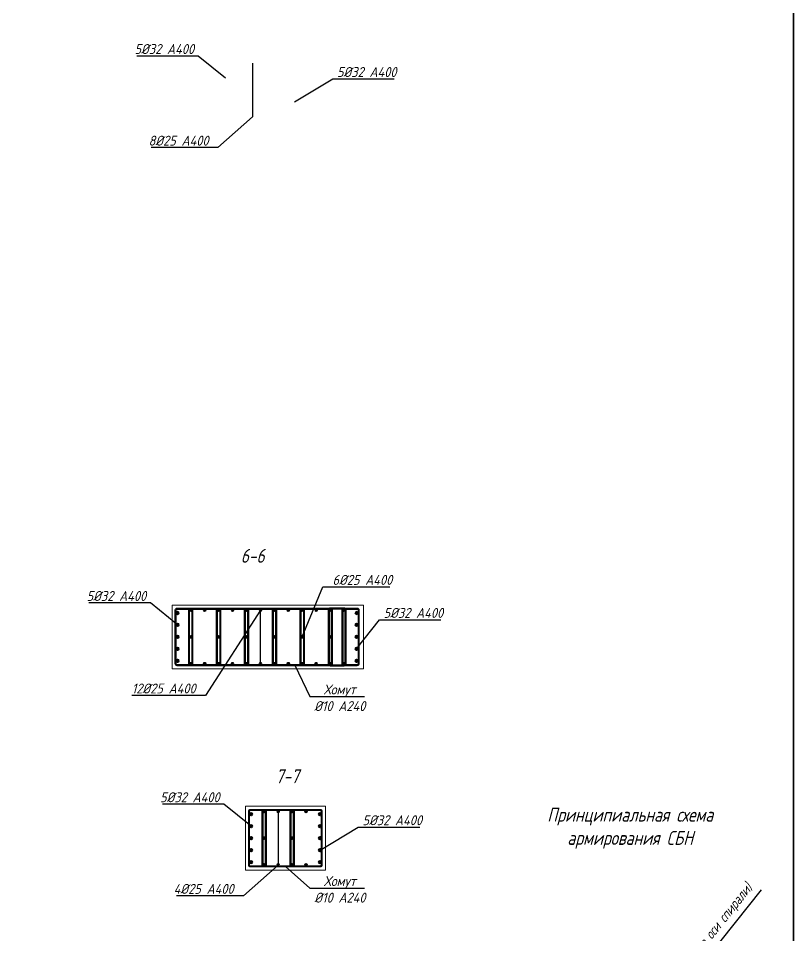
# Model space of a CAD drawing. Header units: millimetres. Extents: x 265754 to 14267433, y -6145605 to 2433772.
# Drawn here: x 7343175 to 7352902, y 782528 to 794032 of the extents above; entities that cross this region are included whole.
import ezdxf
from ezdxf import colors
from ezdxf.entities.mleader import LeaderData, LeaderLine
from ezdxf.math import Vec2, Vec3

# ---------------------------------------------------------------- set-up
doc = ezdxf.new("R2010")
doc.units = ezdxf.units.MM
for name, color, linetype, lineweight in [('1-Бетон', 106, 'Continuous', 35), ('ИС_АРМ_конструктивная', 4, 'Continuous', 30), ('ИС_ОПОР_Med_раб.арматура', 6, 'Continuous', 35), ('ИС_Разм', 3, 'Continuous', 18), ('ИС_ТаБл', 5, 'Continuous', 35), ('ИС_Тонкая', 3, 'Continuous', 18), ('Хомуты', 4, 'Continuous', 18)]:
    doc.layers.add(name, color=color, linetype=linetype, lineweight=lineweight)
doc.styles.add('0', font='isocpeur.ttf', dxfattribs={"width": 0.8, "oblique": 15})
doc.styles.add('ROMANS', font='isocpeur.ttf', dxfattribs={"width": 0.9, "oblique": 15})
doc.styles.add('М150', font='isocpeur.ttf', dxfattribs={"width": 0.8, "oblique": 15, "height": 375})
doc.dimstyles.new('50', dxfattribs={"dimscale": 50, "dimtxt": 2.5, "dimasz": 2, "dimexe": 1, "dimexo": 1.5, "dimgap": 1, "dimtad": 3, "dimdec": 0, "dimdsep": 46, "dimtxsty": '0', "dimblk1": 'OBLIQUE', "dimblk2": 'OBLIQUE', "dimsah": 1, "dimcen": 0.1, "dimdle": 1, "dimclrd": 256, "dimclre": 256, "dimclrt": 4, "dimadec": 0, "dimazin": 0, "dimtfac": 0.75, "dimtdec": 0, "dimtmove": 1, "dimatfit": 3, "dimldrblk": 'OBLIQUE', "dimfxl": 1, "dimtolj": 1, "dimtzin": 0, "dimarcsym": 0})

# ---------------------------------------------------------------- blocks, each defined once
blk = doc.blocks.new('_OBLIQUE')
at = {"color": 0, "linetype": 'ByBlock', "lineweight": -2}
blk.add_line((0.5, 0.5), (-0.5, -0.5), dxfattribs=at)
blk = doc.blocks.new('*D2306')
at = {"layer": 'Defpoints', "color": 0, "transparency": 16777216}
for p in [(7351401, 781729), (7350774, 780940)]:
    blk.add_point(p, dxfattribs=at)
at = {"layer": 'ИС_Разм', "lineweight": -2, "transparency": 16777216}
for p in [(7352494, 783104), (7350774, 780940)]:
    blk.add_line(p, (7351401, 781729), dxfattribs=at)
at = {"layer": 'ИС_Разм', "lineweight": -2, "transparency": 16777216, "xscale": 100, "yscale": 100, "zscale": 100}
for p, rotation in [((7351401, 781729), 231.5219576382582), ((7350774, 780940), 51.52195763825816)]:
    blk.add_blockref('_OBLIQUE', p, dxfattribs=dict(at, rotation=rotation))
at = {"layer": 'ИС_Разм', "color": 4, "transparency": 16777216, "insert": (7351902, 782580), "char_height": 125, "attachment_point": 5, "rotation": 51.522, "style": '0'}
blk.add_mtext('\\A1;∅1008(по оси спирали)', dxfattribs=at)
blk = doc.blocks.new('*U2319')
at = {"layer": 'ИС_ОПОР_Med_раб.арматура'}
h = blk.add_hatch(color=256, dxfattribs=at)
h.dxf.hatch_style = 1
edge = h.paths.add_edge_path()
edge.add_arc((0, 0), 12.5, 0, 360)
for radius in [13.5, 12.5]:
    blk.add_circle((0, 0), radius, dxfattribs=at)
blk = doc.blocks.new('*U2320')
at = {"layer": 'ИС_АРМ_конструктивная', "color": 0, "linetype": 'ByBlock', "lineweight": -2, "transparency": 16777216}
for p in [(0, 0), (175, 0), (350, 0), (525, 0), (700, 0), (875, 0), (1050, 0), (1225, 0), (1400, 0), (1575, 0), (1750, 0), (1925, 0)]:
    blk.add_blockref('*U2319', p, dxfattribs=at)
blk = doc.blocks.new('*U2317')
at = {"layer": 'ИС_ОПОР_Med_раб.арматура'}
h = blk.add_hatch(color=256, dxfattribs=at)
h.dxf.hatch_style = 1
edge = h.paths.add_edge_path()
edge.add_arc((0, 0), 12.5, 0, 360)
for radius in [13.5, 12.5]:
    blk.add_circle((0, 0), radius, dxfattribs=at)
blk = doc.blocks.new('*U2318')
at = {"layer": 'ИС_АРМ_конструктивная', "color": 0, "linetype": 'ByBlock', "lineweight": -2, "transparency": 16777216}
for p in [(0, 0), (175, 0), (350, 0), (525, 0), (700, 0), (875, 0), (1050, 0), (1225, 0), (1400, 0), (1575, 0), (1750, 0), (1925, 0)]:
    blk.add_blockref('*U2317', p, dxfattribs=at)
blk = doc.blocks.new('*U2321')
at = {"layer": 'ИС_ОПОР_Med_раб.арматура'}
h = blk.add_hatch(color=256, dxfattribs=at)
h.dxf.hatch_style = 1
edge = h.paths.add_edge_path()
edge.add_arc((0, 0), 16, 0, 360)
for radius in [17.2, 16]:
    blk.add_circle((0, 0), radius, dxfattribs=at)
blk = doc.blocks.new('*U2322')
at = {"layer": 'ИС_АРМ_конструктивная', "color": 0, "linetype": 'ByBlock', "lineweight": -2, "transparency": 16777216}
for p in [(0, 600), (0, 450), (0, 300), (0, 150), (0, 0)]:
    blk.add_blockref('*U2321', p, dxfattribs=at)
blk = doc.blocks.new('*U2323')
at = {"layer": 'ИС_ОПОР_Med_раб.арматура'}
h = blk.add_hatch(color=256, dxfattribs=at)
h.dxf.hatch_style = 1
edge = h.paths.add_edge_path()
edge.add_arc((0, 0), 16, 0, 360)
for radius in [17.2, 16]:
    blk.add_circle((0, 0), radius, dxfattribs=at)
blk = doc.blocks.new('*U2324')
at = {"layer": 'ИС_АРМ_конструктивная', "color": 0, "linetype": 'ByBlock', "lineweight": -2, "transparency": 16777216}
for p in [(0, 600), (0, 450), (0, 300), (0, 150), (0, 0)]:
    blk.add_blockref('*U2323', p, dxfattribs=at)
blk = doc.blocks.new('*U2325')
at = {"layer": 'ИС_ОПОР_Med_раб.арматура'}
h = blk.add_hatch(color=256, dxfattribs=at)
h.dxf.hatch_style = 1
edge = h.paths.add_edge_path()
edge.add_arc((0, 0), 12.5, 0, 360)
for radius in [13.5, 12.5]:
    blk.add_circle((0, 0), radius, dxfattribs=at)
blk = doc.blocks.new('*U2326')
at = {"layer": 'ИС_АРМ_конструктивная', "color": 0, "linetype": 'ByBlock', "lineweight": -2, "transparency": 16777216}
for p in [(0, 0), (350, 0), (700, 0), (1050, 0), (1400, 0), (1750, 0)]:
    blk.add_blockref('*U2325', p, dxfattribs=at)
blk = doc.blocks.new('*U2329')
at = {"layer": 'ИС_ОПОР_Med_раб.арматура'}
h = blk.add_hatch(color=256, dxfattribs=at)
h.dxf.hatch_style = 1
edge = h.paths.add_edge_path()
edge.add_arc((0, 0), 12.5, 0, 360)
for radius in [13.5, 12.5]:
    blk.add_circle((0, 0), radius, dxfattribs=at)
blk = doc.blocks.new('*U2330')
at = {"layer": 'ИС_АРМ_конструктивная', "color": 0, "linetype": 'ByBlock', "lineweight": -2, "transparency": 16777216}
for p in [(0, 0), (175, 0), (350, 0), (525, 0)]:
    blk.add_blockref('*U2329', p, dxfattribs=at)
blk = doc.blocks.new('*U2327')
at = {"layer": 'ИС_ОПОР_Med_раб.арматура'}
h = blk.add_hatch(color=256, dxfattribs=at)
h.dxf.hatch_style = 1
edge = h.paths.add_edge_path()
edge.add_arc((0, 0), 12.5, 0, 360)
for radius in [13.5, 12.5]:
    blk.add_circle((0, 0), radius, dxfattribs=at)
blk = doc.blocks.new('*U2328')
at = {"layer": 'ИС_АРМ_конструктивная', "color": 0, "linetype": 'ByBlock', "lineweight": -2, "transparency": 16777216}
for p in [(0, 0), (175, 0), (350, 0), (525, 0)]:
    blk.add_blockref('*U2327', p, dxfattribs=at)
blk = doc.blocks.new('*U2331')
at = {"layer": 'ИС_ОПОР_Med_раб.арматура'}
h = blk.add_hatch(color=256, dxfattribs=at)
h.dxf.hatch_style = 1
edge = h.paths.add_edge_path()
edge.add_arc((0, 0), 16, 0, 360)
for radius in [17.2, 16]:
    blk.add_circle((0, 0), radius, dxfattribs=at)
blk = doc.blocks.new('*U2332')
at = {"layer": 'ИС_АРМ_конструктивная', "color": 0, "linetype": 'ByBlock', "lineweight": -2, "transparency": 16777216}
for p in [(0, 600), (0, 450), (0, 300), (0, 150), (0, 0)]:
    blk.add_blockref('*U2331', p, dxfattribs=at)
blk = doc.blocks.new('*U2333')
at = {"layer": 'ИС_ОПОР_Med_раб.арматура'}
h = blk.add_hatch(color=256, dxfattribs=at)
h.dxf.hatch_style = 1
edge = h.paths.add_edge_path()
edge.add_arc((0, 0), 16, 0, 360)
for radius in [17.2, 16]:
    blk.add_circle((0, 0), radius, dxfattribs=at)
blk = doc.blocks.new('*U2334')
at = {"layer": 'ИС_АРМ_конструктивная', "color": 0, "linetype": 'ByBlock', "lineweight": -2, "transparency": 16777216}
for p in [(0, 600), (0, 450), (0, 300), (0, 150), (0, 0)]:
    blk.add_blockref('*U2333', p, dxfattribs=at)
blk = doc.blocks.new('*U2335')
at = {"layer": 'ИС_ОПОР_Med_раб.арматура'}
h = blk.add_hatch(color=256, dxfattribs=at)
h.dxf.hatch_style = 1
edge = h.paths.add_edge_path()
edge.add_arc((0, 0), 12.5, 0, 360)
for radius in [13.5, 12.5]:
    blk.add_circle((0, 0), radius, dxfattribs=at)
blk = doc.blocks.new('*U2336')
at = {"layer": 'ИС_АРМ_конструктивная', "color": 0, "linetype": 'ByBlock', "lineweight": -2, "transparency": 16777216}
for p in [(0, 0), (350, 0)]:
    blk.add_blockref('*U2335', p, dxfattribs=at)
blk = doc.blocks.new('_None')
blk = doc.blocks.new('*U2352')
at = {"layer": 'Defpoints'}
blk.add_lwpolyline([(200, -337, -0.414214), (175, -361), (-175, -361, -0.414219), (-200, -337), (-200, 337, -0.414214), (-175, 361), (175, 361, -0.414214), (200, 337)], format="xyb", close=True, dxfattribs=at)
blk.add_lwpolyline([(189, -337, -0.414214), (175, -350), (-175, -350, -0.414219), (-188, -337), (-188, 337, -0.414214), (-175, 350), (175, 350, -0.414214), (189, 337), (189, -337)], format="xyb", dxfattribs=at)
at = {"layer": 'ИС_АРМ_конструктивная'}
blk.add_lwpolyline([(194, -337, -0.414214), (175, -356), (-175, -356, -0.414219), (-194, -337), (-194, 337, -0.414214), (-175, 356), (175, 356, -0.414214), (194, 337)], format="xyb", close=True, dxfattribs=at)
blk = doc.blocks.new('*U2353')
at = {"layer": 'ИС_АРМ_конструктивная', "color": 0, "linetype": 'ByBlock', "lineweight": -2, "transparency": 16777216}
for p in [(0, 0), (350, 0), (700, 0), (1050, 0), (1400, 0)]:
    blk.add_blockref('*U2352', p, dxfattribs=at)
blk = doc.blocks.new('*U2354')
at = {"layer": 'Defpoints'}
blk.add_lwpolyline([(200, -337, -0.414214), (175, -361), (-175, -361, -0.414219), (-200, -337), (-200, 337, -0.414214), (-175, 361), (175, 361, -0.414214), (200, 337)], format="xyb", close=True, dxfattribs=at)
blk.add_lwpolyline([(189, -337, -0.414214), (175, -350), (-175, -350, -0.414219), (-188, -337), (-188, 337, -0.414214), (-175, 350), (175, 350, -0.414214), (189, 337), (189, -337)], format="xyb", dxfattribs=at)
at = {"layer": 'ИС_АРМ_конструктивная'}
blk.add_lwpolyline([(194, -337, -0.414214), (175, -356), (-175, -356, -0.414219), (-194, -337), (-194, 337, -0.414214), (-175, 356), (175, 356, -0.414214), (194, 337)], format="xyb", close=True, dxfattribs=at)
blk = doc.blocks.new('*U2355')
at = {"layer": 'ИС_АРМ_конструктивная', "color": 0, "linetype": 'ByBlock', "lineweight": -2, "transparency": 16777216}
for p in [(0, 0), (350, 0)]:
    blk.add_blockref('*U2354', p, dxfattribs=at)

msp = doc.modelspace()

# ---------------------------------------------------------------- linework, layer by layer
at = {"layer": '1-Бетон'}
msp.add_lwpolyline([(7266394.4017, 859892.3616), (7352902.1087, 859892.3616), (7352902.1087, 771391.9934), (7266394.4017, 771391.9934)], close=True, dxfattribs=at)
at = {"layer": 'Defpoints'}
for points in [[(7345362.2314, 785937.811, -0.4142135623), (7345337.4314, 785913.011), (7345168.9314, 785913.011, -0.4142135623), (7345144.1314, 785937.811), (7345144.1314, 786610.811, -0.4142135623), (7345168.9314, 786635.611), (7345337.4314, 786635.611, -0.4142135623), (7345362.2314, 786610.811)], [(7347062.6314, 785937.811, 0.4142135623), (7347087.4314, 785913.011), (7347262.4314, 785913.011, 0.4142135623), (7347287.2314, 785937.811), (7347287.2314, 786610.811, 0.4142135623), (7347262.4314, 786635.611), (7347087.4314, 786635.611, 0.4142135623), (7347062.6314, 786610.811)], [(7347237.6314, 786610.811, -0.4142135623), (7347262.4314, 786635.611), (7347423.3181, 786635.611, -0.4142135623), (7347448.1181, 786610.811), (7347448.1181, 785937.811, -0.4142135624), (7347423.3181, 785913.011), (7347262.4314, 785913.011, -0.4142135623), (7347237.6314, 785937.811)], [(7346283.8514, 783413.6711, -0.4142135623), (7346259.0514, 783388.8711), (7346090.5514, 783388.8711, -0.4142135623), (7346065.7514, 783413.6711), (7346065.7514, 784086.6711, -0.4142135623), (7346090.5514, 784111.4711), (7346259.0514, 784111.4711, -0.4142135623), (7346283.8514, 784086.6711)]]:
    msp.add_lwpolyline(points, format="xyb", close=True, dxfattribs=at)
for points in [[(7345350.9314, 785937.811, -0.4142135623), (7345337.4314, 785924.311), (7345168.9314, 785924.311, -0.4142135623), (7345155.4314, 785937.811), (7345155.4314, 786610.811, -0.4142135623), (7345168.9314, 786624.311), (7345337.4314, 786624.311, -0.4142135623), (7345350.9314, 786610.811), (7345350.9314, 785937.811)], [(7347073.9314, 785937.811, 0.4142135623), (7347087.4314, 785924.311), (7347262.4314, 785924.311, 0.4142135623), (7347275.9314, 785937.811), (7347275.9314, 786610.811, 0.4142135623), (7347262.4314, 786624.311), (7347087.4314, 786624.311, 0.4142135623), (7347073.9314, 786610.811), (7347073.9314, 785937.811)], [(7347248.9314, 786610.811, -0.4142135623), (7347262.4314, 786624.311), (7347423.3181, 786624.311, -0.4142135623), (7347436.8181, 786610.811), (7347436.8181, 785937.811, -0.4142135624), (7347423.3181, 785924.311), (7347262.4314, 785924.311, -0.4142135623), (7347248.9314, 785937.811), (7347248.9314, 786610.811)], [(7346272.5514, 783413.6711, -0.4142135623), (7346259.0514, 783400.1711), (7346090.5514, 783400.1711, -0.4142135623), (7346077.0514, 783413.6711), (7346077.0514, 784086.6711, -0.4142135623), (7346090.5514, 784100.1711), (7346259.0514, 784100.1711, -0.4142135623), (7346272.5514, 784086.6711), (7346272.5514, 783413.6711)]]:
    msp.add_lwpolyline(points, format="xyb", dxfattribs=at)
at = {"layer": 'ИС_АРМ_конструктивная'}
for points in [[(7345356.5814, 785937.811, -0.4142135623), (7345337.4314, 785918.661), (7345168.9314, 785918.661, -0.4142135623), (7345149.7814, 785937.811), (7345149.7814, 786610.811, -0.4142135623), (7345168.9314, 786629.961), (7345337.4314, 786629.961, -0.4142135623), (7345356.5814, 786610.811)], [(7347068.2814, 785937.811, 0.4142135623), (7347087.4314, 785918.661), (7347262.4314, 785918.661, 0.4142135623), (7347281.5814, 785937.811), (7347281.5814, 786610.811, 0.4142135623), (7347262.4314, 786629.961), (7347087.4314, 786629.961, 0.4142135623), (7347068.2814, 786610.811)], [(7347243.2814, 786610.811, -0.4142135623), (7347262.4314, 786629.961), (7347423.3181, 786629.961, -0.4142135623), (7347442.4681, 786610.811), (7347442.4681, 785937.811, -0.4142135624), (7347423.3181, 785918.661), (7347262.4314, 785918.661, -0.4142135623), (7347243.2814, 785937.811)], [(7346278.2014, 783413.6711, -0.4142135623), (7346259.0514, 783394.5211), (7346090.5514, 783394.5211, -0.4142135623), (7346071.4014, 783413.6711), (7346071.4014, 784086.6711, -0.4142135623), (7346090.5514, 784105.8211), (7346259.0514, 784105.8211, -0.4142135623), (7346278.2014, 784086.6711)]]:
    msp.add_lwpolyline(points, format="xyb", close=True, dxfattribs=at)
at = {"layer": 'ИС_Тонкая'}
for points in [[(7345105.4314, 786674.311), (7347505.4314, 786674.311), (7347505.4314, 785874.311), (7345105.4314, 785874.311)], [(7346027.0514, 784150.1711), (7347027.1881, 784150.1711), (7347027.1881, 783350.1711), (7346027.0514, 783350.1711)]]:
    msp.add_lwpolyline(points, close=True, dxfattribs=at)

# ---------------------------------------------------------------- block references
at = {"layer": 'ИС_АРМ_конструктивная'}
for name, p in [('*U2322', (7345172.6814, 785974.311)), ('*U2353', (7345512.4314, 786274.311)), ('*U2320', (7345337.4314, 785937.811)), ('*U2332', (7346094.3014, 783450.1711)), ('*U2355', (7346434.0514, 783750.1711)), ('*U2330', (7346259.0514, 783413.6711))]:
    msp.add_blockref(name, p, dxfattribs=at)
at = {"layer": 'ИС_АРМ_конструктивная', "xscale": -1, "rotation": 180}
for name, p in [('*U2318', (7345337.4314, 786610.811)), ('*U2326', (7345337.4314, 786274.311)), ('*U2328', (7346259.0514, 784086.6711)), ('*U2336', (7346259.0514, 783750.1711))]:
    msp.add_blockref(name, p, dxfattribs=at)
at = {"layer": 'ИС_АРМ_конструктивная', "xscale": -1}
for name, p in [('*U2324', (7347419.5681, 785974.311)), ('*U2334', (7346959.9381, 783450.1711))]:
    msp.add_blockref(name, p, dxfattribs=at)

# ---------------------------------------------------------------- texts
at = {"layer": 'ИС_ТаБл', "color": 1, "attachment_point": 5, "style": 'М150'}
for s, insert, char_height, width in [('\\P\\pxsm1;{\\H1.16667x;6-6}', (7346114.2382, 787416.5357), 150, 1619.900863), ('\\P\\pxsm1;{\\H1.16667x;7-7}', (7346548.2541, 784651.195), 150, 1619.900863), ('{\\H0.7x;\\P\\pxsm1;\\H0.25x;Принципиальная схема армирования СБН}', (7350851.3027, 784459.1016), 1000, 2859.691309)]:
    msp.add_mtext(s, dxfattribs=dict(at, insert=insert, char_height=char_height, width=width))

# ---------------------------------------------------------------- dimensions: what is measured, and where the dimension line sits
at = {"layer": 'ИС_Разм'}
dim = msp.add_diameter_dim_2p(p1=(7350773.86, 780939.7662), p2=(7351401.0523, 781728.8756), text='<>(по оси спирали)', dimstyle='50', dxfattribs=at)
dim.commit()
dim.dimension.update_dxf_attribs({"geometry": '*D2306', "text_midpoint": (7351902.2889, 782580.4971)})

# ---------------------------------------------------------------- leaders
at = {"layer": 'Хомуты', "color": 3}
ml = msp.add_multileader_mtext('Standard', dxfattribs=at)
ml.set_content('\\A1;5%%C32 А400', color=4, style='ROMANS')
ml.set_leader_properties(color=256)
ml.set_arrow_properties(name='NONE')
ml.build(insert=Vec2(0, 0))
ml.multileader.update_dxf_attribs({"text_left_attachment_type": 6, "text_right_attachment_type": 6, "arrow_head_size": 600})
ctx = ml.context
ctx.base_point, ctx.char_height, ctx.arrow_head_size, ctx.plane_origin = Vec3(7344588.5278, 793559.5271), 125, 600, Vec3(7344110.6619, 793469.8219)
ctx.left_attachment, ctx.right_attachment, ctx.text_align_type = 6, 6, 1
notes = []
notes.append((ctx, [(1, (1, 1, 0), (7345432.2588, 793559.5271), (-1, 0), 8, [(0, [(7345773.7164, 793283.6905)], 0, [])])]))
ctx.mtext.insert, ctx.mtext.alignment, ctx.mtext.flow_direction = Vec3(7345006.3933, 793709.5271), 2, 5
ml = msp.add_multileader_mtext('Standard', dxfattribs=at)
ml.set_content('\\A1;8%%C25 А400', color=4, style='ROMANS')
ml.set_leader_properties(color=256)
ml.set_arrow_properties(name='NONE')
ml.build(insert=Vec2(0, 0))
ml.multileader.update_dxf_attribs({"text_left_attachment_type": 6, "text_right_attachment_type": 6, "arrow_head_size": 600})
ctx = ml.context
ctx.base_point, ctx.char_height, ctx.arrow_head_size, ctx.plane_origin = Vec3(7344767.2901, 792410.452), 125, 600, Vec3(7346216.6017, 793743.1574)
ctx.left_attachment, ctx.right_attachment, ctx.text_align_type = 6, 6, 1
notes.append((ctx, [(1, (1, 1, 0), (7345679.6577, 792410.452), (-1, 0), 76.6366, [(0, [(7346113.4664, 793470.1905), (7346113.4664, 792797.1905)], 0, [])])]))
ctx.mtext.insert, ctx.mtext.alignment, ctx.mtext.flow_direction = Vec3(7345185.1556, 792560.452), 2, 5
ml = msp.add_multileader_mtext('Standard', dxfattribs=at)
ml.set_content('\\A1;5%%C32 А400', color=4, style='ROMANS')
ml.set_leader_properties(color=256)
ml.set_arrow_properties(name='NONE')
ml.build(insert=Vec2(0, 0))
ml.multileader.update_dxf_attribs({"text_left_attachment_type": 6, "text_right_attachment_type": 6, "arrow_head_size": 600})
ctx = ml.context
ctx.base_point, ctx.char_height, ctx.arrow_head_size, ctx.plane_origin = Vec3(7347127.9172, 793271.3566), 125, 600, Vec3(7346650.0512, 793181.6514)
ctx.left_attachment, ctx.right_attachment, ctx.text_align_type = 6, 6, 1
notes.append((ctx, [(0, (1, 1, 0), (7347119.9172, 793271.3566), (1, 0), 8, [(0, [(7346639.2164, 792983.6905)], 0, [])])]))
ctx.mtext.insert, ctx.mtext.alignment, ctx.mtext.flow_direction = Vec3(7347545.7826, 793421.3566), 2, 5
ml = msp.add_multileader_mtext('Standard', dxfattribs=at)
ml.set_content('\\A1;6%%C25 А400', color=4, style='ROMANS')
ml.set_leader_properties(color=256)
ml.set_arrow_properties(name='NONE')
ml.build(insert=Vec2(0, 0))
ml.multileader.update_dxf_attribs({"text_left_attachment_type": 6, "text_right_attachment_type": 6, "arrow_head_size": 600})
ctx = ml.context
ctx.base_point, ctx.char_height, ctx.arrow_head_size, ctx.plane_origin = Vec3(7347073.4189, 786902.0152), 125, 600, Vec3(7346985.1229, 786791.4645)
ctx.left_attachment, ctx.right_attachment, ctx.text_align_type = 6, 6, 1
notes.append((ctx, [(0, (1, 1, 0), (7346996.7823, 786902.0152), (1, 0), 76.6366, [(1, [(7346737.4314, 786274.311)], 0, [])])]))
ctx.mtext.insert, ctx.mtext.alignment, ctx.mtext.flow_direction = Vec3(7347491.2844, 787052.0152), 2, 5
ml = msp.add_multileader_mtext('Standard', dxfattribs=at)
ml.set_content('\\A1;5%%C32 А400', color=4, style='ROMANS')
ml.set_leader_properties(color=256)
ml.set_arrow_properties(name='NONE')
ml.build(insert=Vec2(0, 0))
ml.multileader.update_dxf_attribs({"text_left_attachment_type": 6, "text_right_attachment_type": 6, "arrow_head_size": 600})
ctx = ml.context
ctx.base_point, ctx.char_height, ctx.arrow_head_size, ctx.plane_origin = Vec3(7343987.4928, 786700.1476), 125, 600, Vec3(7343509.6269, 786610.4424)
ctx.left_attachment, ctx.right_attachment, ctx.text_align_type = 6, 6, 1
notes.append((ctx, [(1, (1, 1, 0), (7344831.2238, 786700.1476), (-1, 0), 8, [(0, [(7345172.6814, 786424.311)], 0, [])])]))
ctx.mtext.insert, ctx.mtext.alignment, ctx.mtext.flow_direction = Vec3(7344405.3583, 786850.1476), 2, 5
ml = msp.add_multileader_mtext('Standard', dxfattribs=at)
ml.set_content('\\A1;12%%C25 А400', color=4, style='ROMANS')
ml.set_leader_properties(color=256)
ml.set_arrow_properties(name='NONE')
ml.build(insert=Vec2(0, 0))
ml.multileader.update_dxf_attribs({"text_left_attachment_type": 6, "text_right_attachment_type": 6, "arrow_head_size": 600})
ctx = ml.context
ctx.base_point, ctx.char_height, ctx.arrow_head_size, ctx.plane_origin = Vec3(7344553.2014, 785540.027), 125, 600, Vec3(7344813.3175, 785375.3218)
ctx.left_attachment, ctx.right_attachment, ctx.text_align_type = 6, 6, 1
notes.append((ctx, [(1, (1, 1, 0), (7345521.819, 785540.027), (-1, 0), 76.6366, [(1, [(7346212.4314, 785937.811), (7346212.4314, 786610.811)], 0, [])])]))
ctx.mtext.insert, ctx.mtext.alignment, ctx.mtext.flow_direction = Vec3(7344999.1919, 785690.027), 2, 5
ml = msp.add_multileader_mtext('Standard', dxfattribs=at)
ml.set_content('\\A1;5%%C32 А400', color=4, style='ROMANS')
ml.set_leader_properties(color=256)
ml.set_arrow_properties(name='NONE')
ml.build(insert=Vec2(0, 0))
ml.multileader.update_dxf_attribs({"text_left_attachment_type": 6, "text_right_attachment_type": 6, "arrow_head_size": 600})
ctx = ml.context
ctx.base_point, ctx.char_height, ctx.arrow_head_size, ctx.plane_origin = Vec3(7347713.3223, 786488.2281), 125, 600, Vec3(7347235.4563, 786398.5229)
ctx.left_attachment, ctx.right_attachment, ctx.text_align_type = 6, 6, 1
notes.append((ctx, [(0, (1, 1, 0), (7347705.3223, 786488.2281), (1, 0), 8, [(0, [(7347419.5681, 786124.311)], 0, [])])]))
ctx.mtext.insert, ctx.mtext.alignment, ctx.mtext.flow_direction = Vec3(7348131.1877, 786638.2281), 2, 5
ml = msp.add_multileader_mtext('Standard', dxfattribs=at)
ml.set_content('\\A1;Хомут\\P%%C10 А240', color=4, style='ROMANS')
ml.set_leader_properties(color=256)
ml.set_arrow_properties(name='NONE')
ml.build(insert=Vec2(0, 0))
ml.multileader.update_dxf_attribs({"text_left_attachment_type": 6, "text_right_attachment_type": 6, "arrow_head_size": 600})
ctx = ml.context
ctx.base_point, ctx.char_height, ctx.arrow_head_size, ctx.plane_origin = Vec3(7346840.2637, 785527.5722), 125, 600, Vec3(7346362.3978, 785437.867)
ctx.left_attachment, ctx.right_attachment, ctx.text_align_type = 6, 6, 1
notes.append((ctx, [(0, (1, 1, 0), (7346832.2637, 785527.5722), (1, 0), 8, [(0, [(7346643.9462, 785918.661)], 0, [])])]))
ctx.mtext.insert, ctx.mtext.alignment, ctx.mtext.flow_direction = Vec3(7347207.5042, 785677.5722), 2, 5
ml = msp.add_multileader_mtext('Standard', dxfattribs=at)
ml.set_content('\\A1;5%%C32 А400', color=4, style='ROMANS')
ml.set_leader_properties(color=256)
ml.set_arrow_properties(name='NONE')
ml.build(insert=Vec2(0, 0))
ml.multileader.update_dxf_attribs({"text_left_attachment_type": 6, "text_right_attachment_type": 6, "arrow_head_size": 600})
ctx = ml.context
ctx.base_point, ctx.char_height, ctx.arrow_head_size, ctx.plane_origin = Vec3(7344909.1129, 784176.0077), 125, 600, Vec3(7344431.2469, 784086.3025)
ctx.left_attachment, ctx.right_attachment, ctx.text_align_type = 6, 6, 1
notes.append((ctx, [(1, (1, 1, 0), (7345752.8438, 784176.0077), (-1, 0), 8, [(0, [(7346094.3014, 783900.1711)], 0, [])])]))
ctx.mtext.insert, ctx.mtext.alignment, ctx.mtext.flow_direction = Vec3(7345326.9783, 784326.0077), 2, 5
ml = msp.add_multileader_mtext('Standard', dxfattribs=at)
ml.set_content('\\A1;4%%C25 А400', color=4, style='ROMANS')
ml.set_leader_properties(color=256)
ml.set_arrow_properties(name='NONE')
ml.build(insert=Vec2(0, 0))
ml.multileader.update_dxf_attribs({"text_left_attachment_type": 6, "text_right_attachment_type": 6, "arrow_head_size": 600})
ctx = ml.context
ctx.base_point, ctx.char_height, ctx.arrow_head_size, ctx.plane_origin = Vec3(7345076.6251, 783026.9326), 125, 600, Vec3(7346537.1867, 784359.638)
ctx.left_attachment, ctx.right_attachment, ctx.text_align_type = 6, 6, 1
notes.append((ctx, [(1, (1, 1, 0), (7346000.2427, 783026.9326), (-1, 0), 76.6366, [(0, [(7346434.0514, 784086.6711), (7346434.0514, 783413.6711)], 0, [])])]))
ctx.mtext.insert, ctx.mtext.alignment, ctx.mtext.flow_direction = Vec3(7345500.1156, 783176.9326), 2, 5
ml = msp.add_multileader_mtext('Standard', dxfattribs=at)
ml.set_content('\\A1;5%%C32 А400', color=4, style='ROMANS')
ml.set_leader_properties(color=256)
ml.set_arrow_properties(name='NONE')
ml.build(insert=Vec2(0, 0))
ml.multileader.update_dxf_attribs({"text_left_attachment_type": 6, "text_right_attachment_type": 6, "arrow_head_size": 600})
ctx = ml.context
ctx.base_point, ctx.char_height, ctx.arrow_head_size, ctx.plane_origin = Vec3(7347448.5022, 783887.8372), 125, 600, Vec3(7346970.6362, 783798.132)
ctx.left_attachment, ctx.right_attachment, ctx.text_align_type = 6, 6, 1
notes.append((ctx, [(0, (1, 1, 0), (7347440.5022, 783887.8372), (1, 0), 8, [(0, [(7346959.8014, 783600.1711)], 0, [])])]))
ctx.mtext.insert, ctx.mtext.alignment, ctx.mtext.flow_direction = Vec3(7347866.3677, 784037.8372), 2, 5
ml = msp.add_multileader_mtext('Standard', dxfattribs=at)
ml.set_content('\\A1;Хомут\\P%%C10 А240', color=4, style='ROMANS')
ml.set_leader_properties(color=256)
ml.set_arrow_properties(name='NONE')
ml.build(insert=Vec2(0, 0))
ml.multileader.update_dxf_attribs({"text_left_attachment_type": 6, "text_right_attachment_type": 6, "arrow_head_size": 600})
ctx = ml.context
ctx.base_point, ctx.char_height, ctx.arrow_head_size, ctx.plane_origin = Vec3(7346842.2637, 783125.3656), 125, 600, Vec3(7346362.3978, 782789.5823)
ctx.left_attachment, ctx.right_attachment, ctx.text_align_type = 6, 6, 1
notes.append((ctx, [(0, (1, 1, 0), (7346832.2637, 783125.3656), (1, 0), 10, [(0, [(7346526.9735, 783394.5211)], 0, [])])]))
ctx.mtext.insert, ctx.mtext.alignment, ctx.mtext.flow_direction = Vec3(7347209.5042, 783275.3656), 2, 5
for ctx, leaders in notes:
    for number, flags, end, landing, length, lines in leaders:
        leader = LeaderData()
        leader.index, (leader.has_last_leader_line, leader.has_dogleg_vector, leader.attachment_direction) = number, flags
        leader.last_leader_point, leader.dogleg_vector, leader.dogleg_length = Vec3(end), Vec3(landing), length
        for number, points, colour, breaks in lines:
            line = LeaderLine()
            line.index, line.vertices, line.color, line.breaks = number, Vec3.list(points), colors.encode_raw_color(colour), breaks
            leader.lines.append(line)
        ctx.leaders.append(leader)

doc.saveas('drawing.dxf')
